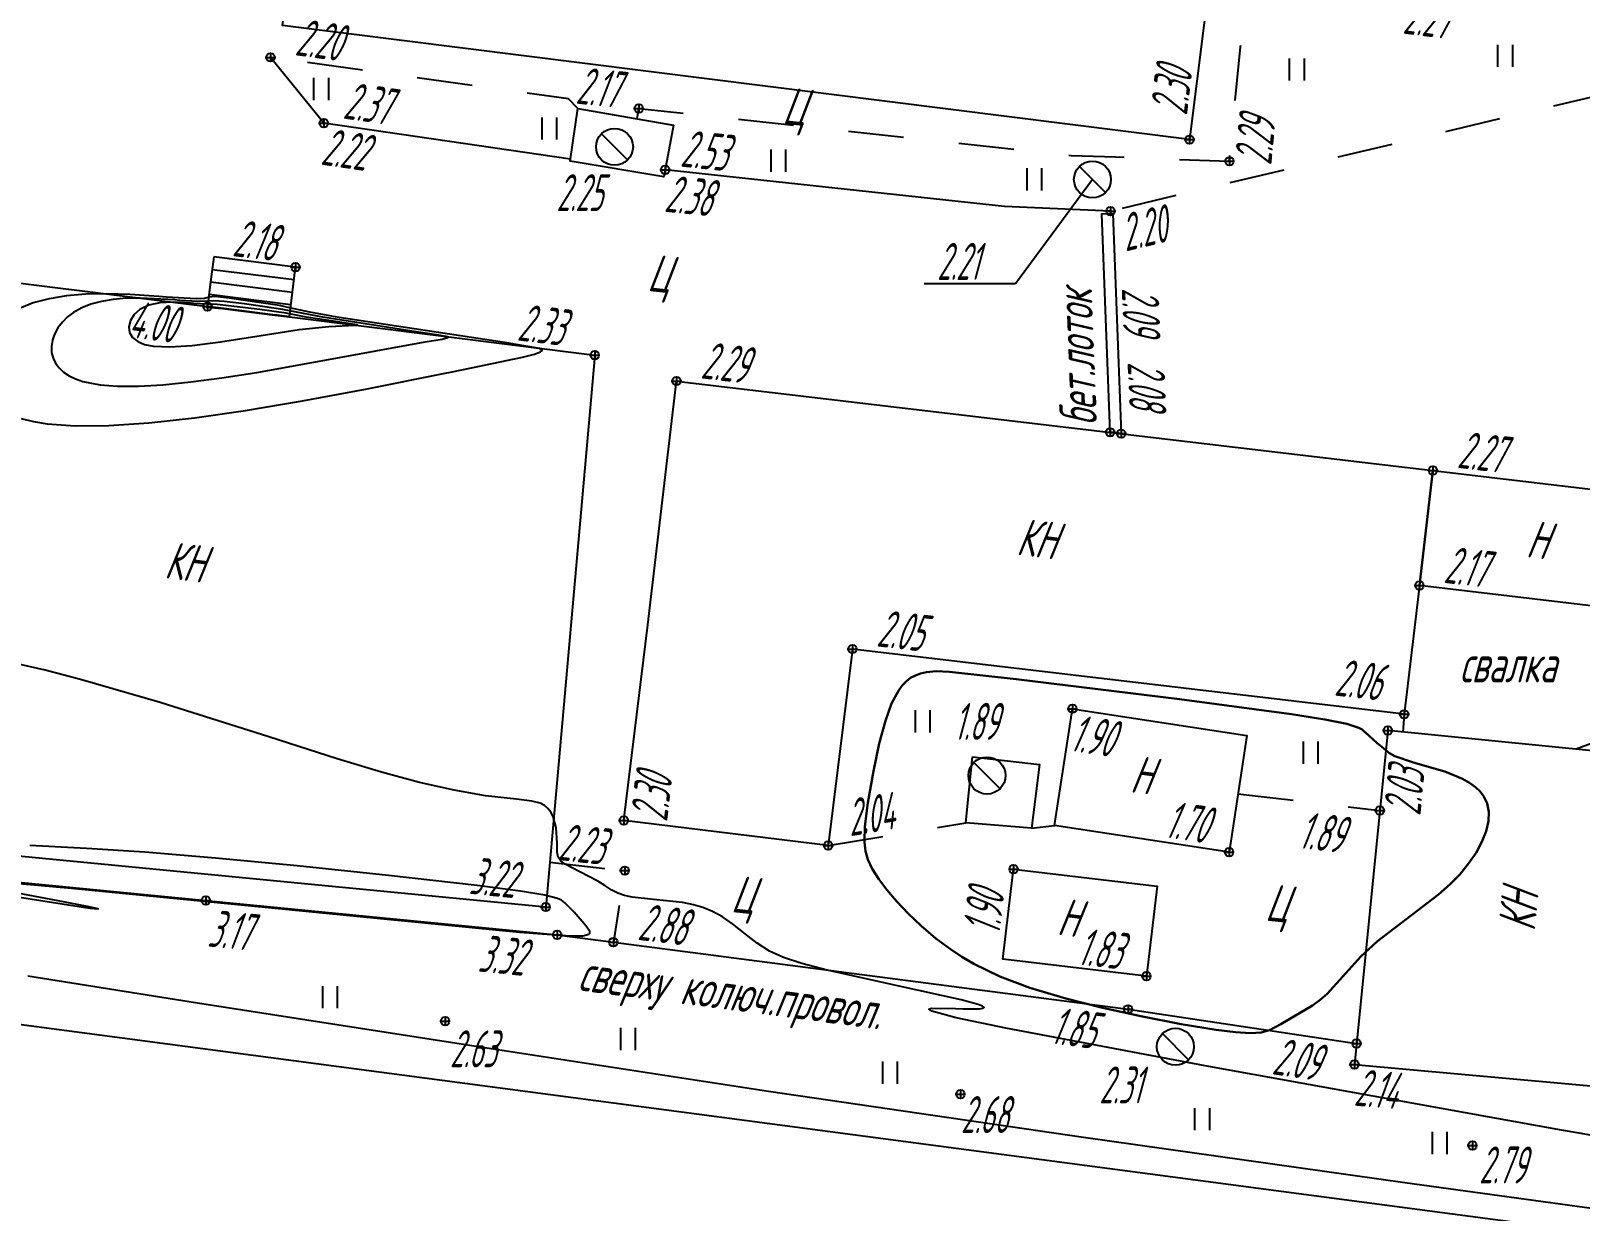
# Model space of a CAD drawing. Extents: x 1233805 to 1234355, y 654698 to 655114.
# Drawn here: x 1233869.27 to 1233911.2, y 654894.82 to 654926.76 of the extents above; entities that cross this region are included whole.
import ezdxf

# ---------------------------------------------------------------- set-up
doc = ezdxf.new("R2010")
doc.units = 0
doc.linetypes.add('ИИDash_05_15', pattern=[2, 0.5, -1.5])
doc.linetypes.add('ИИDash_15_15', pattern=[3, 1.5, -1.5])
for name, color, linetype, lineweight in [('ИИ_ГОРИЗОНТАЛИ_ОСН', 32, 'Continuous', 25), ('ИИ_ГОРИЗОНТАЛИ_УТОЛЩ', 32, 'Continuous', 30), ('ИИ_ДОРОГИ_АД', 7, 'Continuous', 25), ('ИИ_ЛЭП_НН', 250, 'Continuous', 25), ('ИИ_ОГРАДЫ', 7, 'Continuous', 25), ('ИИ_ОТМЕТКИ', 7, 'Continuous', 25), ('ИИ_СООРУЖЕНИЕ', 7, 'Continuous', 25), ('ИИ_СТРОЕНИЕ', 7, 'Continuous', 25), ('ИИ_ТРУБОПРОВОДЫ', 7, 'Continuous', 25), ('ИИ_УГОДЬЯ', 7, 'Continuous', 25)]:
    doc.layers.add(name, color=color, linetype=linetype, lineweight=lineweight)
doc.styles.add('VNIPISIMPLEXCUR', font='simplex.shx', dxfattribs={"width": 0.8, "oblique": 15})
doc.styles.add('ГОСТ 2.304 КУРСИВ', font='cs_gost2304.shx', dxfattribs={"oblique": 15})
doc.linetypes.add('ИИ054741_6', pattern='A,2,-0.5,[35,3dservice.shx,S=1,R=0,X=0,Y=0],-0.5,2', length=5)

# ---------------------------------------------------------------- blocks, each defined once
blk = doc.blocks.new('ИИ05401')
at = {"color": 0, "linetype": 'Continuous', "lineweight": 25}
for points in [[(-0.4, 1.2), (-0.4, 0)], [(0.4, 1.2), (0.4, 0)]]:
    blk.add_lwpolyline(points, dxfattribs=at)
blk = doc.blocks.new('ИИ051171')
at = {"color": 0, "linetype": 'Continuous', "lineweight": 25, "flags": 128}
blk.add_lwpolyline([(0.707, -0.707), (-0.707, 0.707)], dxfattribs=at)
at = {"color": 0, "linetype": 'Continuous', "lineweight": 25}
blk.add_circle((0, 0), 1, dxfattribs=at)
at = {"color": 0, "linetype": 'Continuous', "style": 'VNIPISIMPLEXCUR', "oblique": 15, "width": 0.8}
for tag, p in [('NUMBER', (1.7, -1)), ('HATCH', (1.7, -4.4)), ('HEIGHT', (1.7, -7.8)), ('TOP1', (1.7, -11.2)), ('TOP2', (1.7, -14.6)), ('TOP3', (1.7, -18)), ('TOP4', (1.7, -21.4)), ('TOP5', (1.7, -24.8)), ('BOTTOM', (1.7, -28.2))]:
    blk.add_attdef(tag, p, '', height=2, dxfattribs=at)
blk = doc.blocks.new('PICKET')
at = {"color": 0, "linetype": 'Continuous', "lineweight": 25}
for p, q in [((-0.23, 0), (0.23, 0)), ((0, 0.23), (0, -0.23))]:
    blk.add_line(p, q, dxfattribs=at)
blk.add_circle((0, 0), 0.23, dxfattribs=at)
at = {"color": 0, "linetype": 'Continuous', "style": 'VNIPISIMPLEXCUR', "oblique": 15, "width": 0.8}
blk.add_attdef('OTMETKA', (1.25, 0.3), '', height=2, dxfattribs=at)
at = {"color": 8, "linetype": 'Continuous', "style": 'VNIPISIMPLEXCUR', "oblique": 15, "width": 0.8, "flags": 1}
blk.add_attdef('NOMER', (1.25, -2.7), '', height=2, dxfattribs=at)
blk = doc.blocks.new('*U208')
at = {"color": 0, "linetype": 'ByBlock', "lineweight": -2}
for points in [[(0, 0), (-4.16, -5.645)], [(-4.16, -5.645), (-9.104, -5.645)]]:
    blk.add_lwpolyline(points, dxfattribs=at)

msp = doc.modelspace()

# ---------------------------------------------------------------- linework, layer by layer
at = {"layer": 'ИИ_ГОРИЗОНТАЛИ_ОСН', "flags": 128}
for points, elevation in [([(1233869.009, 654916.27), (1233869.342, 654916.188), (1233869.71, 654916.128), (1233870.467, 654916.075), (1233871.384, 654916.085), (1233872.462, 654916.157), (1233873.701, 654916.293), (1233875.079, 654916.489), (1233876.624, 654916.747), (1233878.325, 654917.065), (1233880.436, 654917.49), (1233880.677, 654917.539), (1233881.153, 654917.637), (1233882.579, 654917.936), (1233882.899, 654918.016), (1233883.068, 654918.076), (1233883.105, 654918.101), (1233883.111, 654918.125), (1233883.033, 654918.168), (1233882.407, 654918.278), (1233882.152, 654918.316), (1233877.619, 654919.006), (1233876.817, 654919.147), (1233876.269, 654919.266), (1233876.001, 654919.326), (1233874.635, 654919.526), (1233874.247, 654919.571), (1233874.108, 654919.56), (1233874.092, 654919.553), (1233873.967, 654919.522), (1233873.745, 654919.513), (1233872.938, 654919.554), (1233872.733, 654919.57), (1233871.953, 654919.627), (1233871.329, 654919.647), (1233870.756, 654919.636), (1233870.238, 654919.592), (1233869.761, 654919.514), (1233869.335, 654919.4), (1233868.958, 654919.252)], 2.5), ([(1233915.971, 654896.068), (1233911.176, 654896.931), (1233910.702, 654897.015), (1233901.057, 654898.755), (1233895.664, 654899.772), (1233894.316, 654900.056), (1233893.655, 654900.235), (1233893.575, 654900.285), (1233893.649, 654900.312), (1233894.297, 654900.305), (1233894.515, 654900.297), (1233894.944, 654900.297), (1233895.045, 654900.311), (1233895.074, 654900.335), (1233895.03, 654900.37), (1233894.913, 654900.415), (1233894.454, 654900.54), (1233892.775, 654900.911), (1233890.823, 654901.343), (1233890.136, 654901.521), (1233889.645, 654901.682), (1233889.267, 654901.854), (1233888.927, 654902.071), (1233888.602, 654902.327), (1233888.26, 654902.597), (1233887.988, 654902.783), (1233887.722, 654902.931), (1233887.458, 654903.041), (1233887.204, 654903.114), (1233886.911, 654903.172), (1233886.122, 654903.257), (1233885.542, 654903.317), (1233885.337, 654903.362), (1233885.157, 654903.425), (1233884.994, 654903.507), (1233884.802, 654903.632), (1233884.619, 654903.752), (1233884.133, 654904.002), (1233883.718, 654904.217), (1233883.607, 654904.307), (1233883.546, 654904.405), (1233883.52, 654904.533), (1233883.512, 654904.765), (1233883.512, 654904.784), (1233883.487, 654905.197), (1233883.407, 654905.498), (1233883.343, 654905.619), (1233883.264, 654905.719), (1233883.169, 654905.799), (1233883.057, 654905.859), (1233882.831, 654905.918), (1233882.418, 654905.966), (1233881.574, 654906.064), (1233880.729, 654906.21), (1233879.79, 654906.422), (1233878.76, 654906.698), (1233877.558, 654907.062), (1233875.708, 654907.655), (1233872.768, 654908.589), (1233870.616, 654909.213), (1233869.655, 654909.461), (1233868.778, 654909.664)], 2.5), ([(1233867.924, 654903.78), (1233870.368, 654903.56), (1233879.196, 654902.694), (1233879.204, 654902.693), (1233882.498, 654902.373), (1233883.872, 654902.273), (1233884.207, 654902.276), (1233884.373, 654902.313), (1233884.401, 654902.345), (1233884.4, 654902.387), (1233884.299, 654902.533), (1233883.972, 654902.916), (1233883.727, 654903.162), (1233883.633, 654903.233), (1233883.529, 654903.284), (1233883.185, 654903.375), (1233882.524, 654903.481), (1233881.347, 654903.63), (1233878.952, 654903.904), (1233876.481, 654904.164), (1233874.264, 654904.376), (1233872.358, 654904.534), (1233870.78, 654904.639), (1233869.238, 654904.716)], 3), ([(1233867.918, 654903.478), (1233870.868, 654903.025), (1233871.096, 654903), (1233870.849, 654903.054), (1233870.334, 654903.154), (1233870.291, 654903.162), (1233870.291, 654903.162), (1233870.008, 654903.216), (1233868.044, 654903.592)], 3), ([(1233869.188, 654901.188), (1233873.78, 654900.463), (1233881.845, 654899.201), (1233889.236, 654898.068), (1233897.761, 654896.824), (1233906.458, 654895.595), (1233914.405, 654894.504)], 2.5)]:
    msp.add_lwpolyline(points, dxfattribs=dict(at, elevation=elevation))
for points, elevation in [([(1233870.427, 654919.145), (1233870.264, 654919.021), (1233870.122, 654918.879), (1233870.003, 654918.722), (1233869.913, 654918.556), (1233869.854, 654918.388), (1233869.826, 654918.22), (1233869.832, 654918.058), (1233869.871, 654917.904), (1233869.938, 654917.767), (1233870.033, 654917.641), (1233870.156, 654917.529), (1233870.305, 654917.43), (1233870.48, 654917.345), (1233870.679, 654917.275), (1233871.148, 654917.18), (1233871.618, 654917.145), (1233872.183, 654917.147), (1233872.843, 654917.187), (1233873.601, 654917.263), (1233874.441, 654917.373), (1233875.389, 654917.521), (1233877.824, 654917.962), (1233878.603, 654918.108), (1233879.947, 654918.343), (1233880.406, 654918.422), (1233880.554, 654918.462), (1233880.557, 654918.478), (1233880.515, 654918.494), (1233880.249, 654918.54), (1233879.584, 654918.64), (1233877.171, 654919.012), (1233876.268, 654919.186), (1233876.089, 654919.226), (1233875.053, 654919.375), (1233874.502, 654919.441), (1233874.211, 654919.459), (1233874.097, 654919.452), (1233873.788, 654919.443), (1233873.306, 654919.47), (1233873.169, 654919.481), (1233872.23, 654919.533), (1233871.847, 654919.525), (1233871.501, 654919.496), (1233871.182, 654919.443), (1233870.897, 654919.367), (1233870.645, 654919.268), (1233870.427, 654919.145)], 3), ([(1233872.222, 654919.223), (1233872.068, 654919.088), (1233871.963, 654918.926), (1233871.919, 654918.756), (1233871.942, 654918.597), (1233872.024, 654918.464), (1233872.161, 654918.357), (1233872.35, 654918.279), (1233872.586, 654918.232), (1233873.035, 654918.213), (1233873.639, 654918.252), (1233874.401, 654918.346), (1233875.5, 654918.517), (1233876.528, 654918.677), (1233877.339, 654918.765), (1233878.048, 654918.794), (1233878.114, 654918.796), (1233878.092, 654918.803), (1233877.513, 654918.894), (1233876.723, 654919.017), (1233876.268, 654919.105), (1233876.177, 654919.125), (1233875.472, 654919.223), (1233874.314, 654919.357), (1233874.04, 654919.37), (1233873.674, 654919.386), (1233873.605, 654919.392), (1233873.131, 654919.418), (1233872.764, 654919.399), (1233872.459, 654919.335), (1233872.222, 654919.223)], 3.5)]:
    msp.add_lwpolyline(points, close=True, dxfattribs=dict(at, elevation=elevation))
at = {"layer": 'ИИ_ГОРИЗОНТАЛИ_УТОЛЩ', "flags": 128}
for points, elevation in [([(1233874.017, 654919.3), (1233874.024, 654919.283), (1233874.035, 654919.283), (1233874.454, 654919.245), (1233875.874, 654919.072), (1233875.934, 654919.065), (1233876.275, 654919.023), (1233876.275, 654919.023), (1233876.267, 654919.024), (1233876.265, 654919.025), (1233875.89, 654919.072), (1233874.417, 654919.256), (1233874.043, 654919.302), (1233874.042, 654919.302), (1233874.041, 654919.303), (1233874.017, 654919.3)], 4), ([(1233892.218, 654903.807), (1233892.043, 654904.084), (1233891.924, 654904.335), (1233891.859, 654904.561), (1233891.836, 654904.805), (1233891.835, 654904.813), (1233891.834, 654904.834), (1233891.843, 654905.233), (1233891.928, 654905.873), (1233892.075, 654906.724), (1233892.236, 654907.479), (1233892.401, 654908.092), (1233892.567, 654908.556), (1233892.752, 654908.906), (1233892.856, 654909.045), (1233892.967, 654909.16), (1233893.084, 654909.251), (1233893.211, 654909.321), (1233893.35, 654909.371), (1233893.515, 654909.408), (1233893.77, 654909.432), (1233894.133, 654909.417), (1233895.943, 654909.22), (1233900.364, 654908.679), (1233903.388, 654908.273), (1233904.294, 654908.129), (1233904.888, 654908.008), (1233905.214, 654907.905), (1233905.305, 654907.853), (1233905.379, 654907.785), (1233905.393, 654907.771), (1233905.715, 654907.489), (1233905.88, 654907.351), (1233905.91, 654907.325), (1233906.044, 654907.218), (1233906.188, 654907.137), (1233906.665, 654906.971), (1233906.872, 654906.913), (1233907.542, 654906.715), (1233908.017, 654906.519), (1233908.21, 654906.411), (1233908.371, 654906.297), (1233908.501, 654906.175), (1233908.6, 654906.047), (1233908.691, 654905.849), (1233908.731, 654905.624), (1233908.721, 654905.374), (1233908.66, 654905.104), (1233908.548, 654904.817), (1233908.389, 654904.521), (1233908.187, 654904.225), (1233907.948, 654903.936), (1233907.684, 654903.669), (1233907.371, 654903.391), (1233906.489, 654902.716), (1233905.723, 654902.131), (1233905.273, 654901.713), (1233904.779, 654901.168), (1233904.354, 654900.704), (1233904.167, 654900.539), (1233903.962, 654900.386), (1233903.454, 654900.086), (1233903.343, 654900.026), (1233903.102, 654899.883), (1233902.793, 654899.717), (1233902.572, 654899.656), (1233902.284, 654899.638), (1233901.881, 654899.661), (1233901.35, 654899.725), (1233900.41, 654899.88), (1233899.315, 654900.095), (1233898.242, 654900.333), (1233897.285, 654900.575), (1233896.312, 654900.867), (1233895.502, 654901.172), (1233894.798, 654901.513), (1233894.473, 654901.702), (1233894.162, 654901.907), (1233893.763, 654902.204), (1233893.367, 654902.542), (1233893.023, 654902.869), (1233892.7, 654903.209), (1233892.436, 654903.518), (1233892.218, 654903.807)], 2)]:
    msp.add_lwpolyline(points, close=True, dxfattribs=dict(at, elevation=elevation))
at = {"layer": 'ИИ_ДОРОГИ_АД', "linetype": 'ИИDash_15_15', "flags": 128}
for points in [[(1233885.682, 654924.38), (1233885.723, 654924.664), (1233897.425, 654923.391), (1233898.627, 654923.352), (1233901.711, 654923.234), (1233902.014, 654926.333), (1233902.302, 654928.581), (1233906.511, 654928.12), (1233906.485, 654927.792), (1233906.871, 654927.751)], [(1233920.782, 654926.729), (1233915.388, 654925.886), (1233898.497, 654921.884)], [(1233884.078, 654924.66), (1233883.823, 654924.925), (1233875.758, 654926.045)], [(1233901.944, 654906.113), (1233905.784, 654905.665)], [(1233890.852, 654904.716), (1233894.58, 654905.327)], [(1233896.359, 654905.189), (1233896.975, 654905.262)], [(1233883.314, 654904.269), (1233885.343, 654904.036), (1233885.036, 654902.1)]]:
    msp.add_lwpolyline(points, dxfattribs=at)
at = {"layer": 'ИИ_ДОРОГИ_АД', "flags": 128}
for points in [[(1233883.873, 654923.289), (1233877.202, 654924.263), (1233875.758, 654926.045)], [(1233898.497, 654921.884), (1233895.62, 654922.006), (1233886.438, 654923.002)]]:
    msp.add_lwpolyline(points, dxfattribs=at)
at = {"layer": 'ИИ_ЛЭП_НН', "flags": 128}
msp.add_lwpolyline([(1233945.218, 654919.13), (1233913.253, 654908.127), (1233911.094, 654907.32)], dxfattribs=at)
at = {"layer": 'ИИ_ОГРАДЫ', "linetype": 'ИИ054741_6'}
msp.add_lwpolyline([(1233839.202, 654908.805), (1233842.548, 654908.318), (1233858.17, 654906.469), (1233858.127, 654905.741), (1233863.266, 654905.295), (1233864.491, 654904.158), (1233883.517, 654902.298), (1233898.967, 654900.285), (1233905.156, 654899.356)], dxfattribs=at)
at = {"layer": 'ИИ_СООРУЖЕНИЕ'}
msp.add_lwpolyline([(1233898.559, 654921.819), (1233898.783, 654915.863), (1233898.483, 654915.899), (1233898.259, 654921.807)], close=True, dxfattribs=at)
at = {"layer": 'ИИ_СТРОЕНИЕ'}
for points in [[(1233901.407, 654930.005), (1233900.63, 654923.82), (1233876.078, 654926.905), (1233876.889, 654933.361), (1233877.233, 654936.103), (1233878.067, 654942.744), (1233899.521, 654940.049), (1233902.62, 654939.659)], [(1233874.218, 654920.645), (1233874.134, 654919.973), (1233874.049, 654919.301), (1233876.267, 654919.023), (1233876.351, 654919.695), (1233876.436, 654920.367)], [(1233884.531, 654917.985), (1233883.206, 654903.05), (1233864.914, 654904.82), (1233865.002, 654905.667), (1233858.923, 654906.271), (1233859.268, 654909.045), (1233859.988, 654914.747), (1233862.41, 654914.467), (1233865.876, 654914.065), (1233866.528, 654920.246), (1233874.049, 654919.301), (1233876.267, 654919.023)], [(1233886.747, 654917.286), (1233907.222, 654914.865), (1233906.854, 654911.752), (1233906.442, 654908.267), (1233891.506, 654910.033), (1233890.852, 654904.716), (1233885.319, 654905.393), (1233885.967, 654910.688)], [(1233907.222, 654914.865), (1233913.468, 654914.127), (1233913.099, 654911.014), (1233906.854, 654911.752)], [(1233897.461, 654908.418), (1233902.187, 654907.691), (1233901.702, 654904.535), (1233896.975, 654905.262)], [(1233905.999, 654907.827), (1233905.099, 654898.789), (1233912.187, 654898.15), (1233913.08, 654907.122)], [(1233895.871, 654904.075), (1233899.754, 654903.616), (1233899.465, 654901.179), (1233895.583, 654901.638)], [(1233848.423, 654896.908), (1233849.162, 654902.496), (1233938.99, 654890.62), (1233938.251, 654885.032)]]:
    msp.add_lwpolyline(points, close=True, dxfattribs=at)
at = {"layer": 'ИИ_СТРОЕНИЕ', "flags": 128}
for points in [[(1233874.176, 654920.309), (1233876.394, 654920.031)], [(1233874.134, 654919.973), (1233876.351, 654919.695)], [(1233874.092, 654919.637), (1233876.309, 654919.359)]]:
    msp.add_lwpolyline(points, dxfattribs=at)
at = {"layer": 'ИИ_ТРУБОПРОВОДЫ', "flags": 128}
for points in [[(1233884.078, 654924.66), (1233886.666, 654924.209), (1233886.403, 654922.815), (1233883.866, 654923.236)], [(1233894.755, 654907.12), (1233896.57, 654906.91), (1233896.359, 654905.189), (1233894.58, 654905.327)]]:
    msp.add_lwpolyline(points, close=True, dxfattribs=at)
at = {"layer": 'ИИ_УГОДЬЯ', "linetype": 'ИИDash_05_15', "flags": 128}
msp.add_lwpolyline([(1233906.442, 654908.267), (1233906.408, 654907.786)], dxfattribs=at)

# ---------------------------------------------------------------- block references
at = {"layer": 'ИИ_ОТМЕТКИ'}
ref = msp.add_blockref('PICKET', (1233906.871, 654927.751, 2.265), dxfattribs=dict(at, xscale=0.5, yscale=0.5, zscale=0.5))
ref.add_attrib('OTMETKA', '2.27', (1233906.385, 654926.694, 2.265), dxfattribs={"layer": '0', "color": 0, "linetype": 'Continuous', "height": 1, "rotation": 352.8403, "style": 'ГОСТ 2.304 КУРСИВ', "oblique": 15, "width": 0.65})
ref = msp.add_blockref('PICKET', (1233875.758, 654926.045, 2.202), dxfattribs=dict(at, xscale=0.5, yscale=0.5, zscale=0.5))
ref.add_attrib('OTMETKA', '2.20', (1233876.398, 654926.108, 2.202), dxfattribs={"layer": '0', "color": 0, "linetype": 'Continuous', "height": 1, "rotation": 352.0947, "style": 'ГОСТ 2.304 КУРСИВ', "oblique": 15, "width": 0.65})
ref = msp.add_blockref('PICKET', (1233885.723, 654924.664, 2.165), dxfattribs=dict(at, xscale=0.5, yscale=0.5, zscale=0.5))
ref.add_attrib('OTMETKA', '2.17', (1233884.003, 654924.798, 2.165), dxfattribs={"layer": '0', "color": 0, "linetype": 'Continuous', "height": 1, "rotation": 353.7921, "style": 'ГОСТ 2.304 КУРСИВ', "oblique": 15, "width": 0.65})
ref = msp.add_blockref('PICKET', (1233900.63, 654923.82, 2.304), dxfattribs=dict(at, xscale=0.5, yscale=0.5, zscale=0.5))
ref.add_attrib('OTMETKA', '2.30', (1233900.559, 654924.459, 2.304), dxfattribs={"layer": '0', "color": 0, "linetype": 'Continuous', "height": 1, "rotation": 82.8403, "style": 'ГОСТ 2.304 КУРСИВ', "oblique": 15, "width": 0.65})
ref = msp.add_blockref('PICKET', (1233877.202, 654924.263, 2.217), dxfattribs=dict(at, xscale=0.5, yscale=0.5, zscale=0.5))
ref.add_attrib('OTMETKA', '2.22', (1233877.096, 654923.147, 2.217), dxfattribs={"layer": '0', "color": 0, "linetype": 'Continuous', "height": 1, "rotation": 351.6917, "style": 'ГОСТ 2.304 КУРСИВ', "oblique": 15, "width": 0.65})
ref = msp.add_blockref('PICKET', (1233901.711, 654923.234, 2.285), dxfattribs=dict(at, xscale=0.5, yscale=0.5, zscale=0.5))
ref.add_attrib('OTMETKA', '2.29', (1233902.843, 654923.114, 2.285), dxfattribs={"layer": '0', "color": 0, "linetype": 'Continuous', "height": 1, "rotation": 84.4209, "style": 'ГОСТ 2.304 КУРСИВ', "oblique": 15, "width": 0.65})
ref = msp.add_blockref('PICKET', (1233886.438, 654923.002, 2.381), dxfattribs=dict(at, xscale=0.5, yscale=0.5, zscale=0.5))
ref.add_attrib('OTMETKA', '2.38', (1233886.399, 654921.872, 2.381), dxfattribs={"layer": '0', "color": 0, "linetype": 'Continuous', "height": 1, "rotation": 353.8089, "style": 'ГОСТ 2.304 КУРСИВ', "oblique": 15, "width": 0.65})
ref = msp.add_blockref('PICKET', (1233898.497, 654921.884, 2.2), dxfattribs=dict(at, xscale=0.5, yscale=0.5, zscale=0.5))
ref.add_attrib('OTMETKA', '2.20', (1233898.899, 654920.79, 2.2), dxfattribs={"layer": '0', "color": 0, "linetype": 'Continuous', "height": 1, "rotation": 13.3302, "style": 'ГОСТ 2.304 КУРСИВ', "oblique": 15, "width": 0.65})
ref = msp.add_blockref('PICKET', (1233876.436, 654920.367, 2.175), dxfattribs=dict(at, xscale=0.5, yscale=0.5, zscale=0.5))
ref.add_attrib('OTMETKA', '2.18', (1233874.705, 654920.671, 2.175), dxfattribs={"layer": '0', "color": 0, "linetype": 'Continuous', "height": 1, "rotation": 352.8403, "style": 'ГОСТ 2.304 КУРСИВ', "oblique": 15, "width": 0.65})
ref = msp.add_blockref('PICKET', (1233874.049, 654919.301, 4), dxfattribs=dict(at, xscale=0.5, yscale=0.5, zscale=0.5))
ref.add_attrib('OTMETKA', '4.00', (1233871.89, 654918.472, 4), dxfattribs={"layer": '0', "color": 0, "linetype": 'Continuous', "height": 1, "rotation": 352.8403, "style": 'ГОСТ 2.304 КУРСИВ', "oblique": 15, "width": 0.65})
ref = msp.add_blockref('PICKET', (1233898.783, 654915.863, 2.086), dxfattribs=dict(at, xscale=0.5, yscale=0.5, zscale=0.5))
ref.add_attrib('OTMETKA', '2.09', (1233898.797, 654919.8, 2.086), dxfattribs={"layer": '0', "color": 0, "linetype": 'Continuous', "height": 1, "rotation": 272.1574, "style": 'ГОСТ 2.304 КУРСИВ', "oblique": 15, "width": 0.65})
ref = msp.add_blockref('PICKET', (1233884.531, 654917.985, 2.328), dxfattribs=dict(at, xscale=0.5, yscale=0.5, zscale=0.5))
ref.add_attrib('OTMETKA', '2.33', (1233882.416, 654918.389, 2.328), dxfattribs={"layer": '0', "color": 0, "linetype": 'Continuous', "height": 1, "rotation": 352.8403, "style": 'ГОСТ 2.304 КУРСИВ', "oblique": 15, "width": 0.65})
ref = msp.add_blockref('PICKET', (1233886.747, 654917.286, 2.294), dxfattribs=dict(at, xscale=0.5, yscale=0.5, zscale=0.5))
ref.add_attrib('OTMETKA', '2.29', (1233887.385, 654917.362, 2.294), dxfattribs={"layer": '0', "color": 0, "linetype": 'Continuous', "height": 1, "rotation": 353.2565, "style": 'ГОСТ 2.304 КУРСИВ', "oblique": 15, "width": 0.65})
ref = msp.add_blockref('PICKET', (1233898.483, 654915.899, 2.079), dxfattribs=dict(at, xscale=0.5, yscale=0.5, zscale=0.5))
ref.add_attrib('OTMETKA', '2.08', (1233898.955, 654917.797, 2.079), dxfattribs={"layer": '0', "color": 0, "linetype": 'Continuous', "height": 1, "rotation": 272.1574, "style": 'ГОСТ 2.304 КУРСИВ', "oblique": 15, "width": 0.65})
ref = msp.add_blockref('PICKET', (1233907.222, 654914.865, 2.274), dxfattribs=dict(at, xscale=0.5, yscale=0.5, zscale=0.5))
ref.add_attrib('OTMETKA', '2.27', (1233907.86, 654914.941, 2.274), dxfattribs={"layer": '0', "color": 0, "linetype": 'Continuous', "height": 1, "rotation": 353.2565, "style": 'ГОСТ 2.304 КУРСИВ', "oblique": 15, "width": 0.65})
ref = msp.add_blockref('PICKET', (1233906.854, 654911.752, 2.166), dxfattribs=dict(at, xscale=0.5, yscale=0.5, zscale=0.5))
ref.add_attrib('OTMETKA', '2.17', (1233907.492, 654911.828, 2.166), dxfattribs={"layer": '0', "color": 0, "linetype": 'Continuous', "height": 1, "rotation": 353.2565, "style": 'ГОСТ 2.304 КУРСИВ', "oblique": 15, "width": 0.65})
ref = msp.add_blockref('PICKET', (1233891.506, 654910.033, 2.052), dxfattribs=dict(at, xscale=0.5, yscale=0.5, zscale=0.5))
ref.add_attrib('OTMETKA', '2.05', (1233892.144, 654910.109, 2.052), dxfattribs={"layer": '0', "color": 0, "linetype": 'Continuous', "height": 1, "rotation": 353.2565, "style": 'ГОСТ 2.304 КУРСИВ', "oblique": 15, "width": 0.65})
ref = msp.add_blockref('PICKET', (1233906.442, 654908.267, 2.063), dxfattribs=dict(at, xscale=0.5, yscale=0.5, zscale=0.5))
ref.add_attrib('OTMETKA', '2.06', (1233904.536, 654908.779, 2.063), dxfattribs={"layer": '0', "color": 0, "linetype": 'Continuous', "height": 1, "rotation": 353.2565, "style": 'ГОСТ 2.304 КУРСИВ', "oblique": 15, "width": 0.65})
ref = msp.add_blockref('PICKET', (1233897.461, 654908.418, 1.903), dxfattribs=dict(at, xscale=0.5, yscale=0.5, zscale=0.5))
ref.add_attrib('OTMETKA', '1.90', (1233897.37, 654907.283, 1.903), dxfattribs={"layer": '0', "color": 0, "linetype": 'Continuous', "height": 1, "rotation": 351.2551, "style": 'ГОСТ 2.304 КУРСИВ', "oblique": 15, "width": 0.65})
ref = msp.add_blockref('PICKET', (1233905.999, 654907.827, 2.034), dxfattribs=dict(at, xscale=0.5, yscale=0.5, zscale=0.5))
ref.add_attrib('OTMETKA', '2.03', (1233906.879, 654905.508, 2.034), dxfattribs={"layer": '0', "color": 0, "linetype": 'Continuous', "height": 1, "rotation": 84.3168, "style": 'ГОСТ 2.304 КУРСИВ', "oblique": 15, "width": 0.65})
ref = msp.add_blockref('PICKET', (1233885.319, 654905.393, 2.302), dxfattribs=dict(at, xscale=0.5, yscale=0.5, zscale=0.5))
ref.add_attrib('OTMETKA', '2.30', (1233886.488, 654905.342, 2.302), dxfattribs={"layer": '0', "color": 0, "linetype": 'Continuous', "height": 1, "rotation": 83.0174, "style": 'ГОСТ 2.304 КУРСИВ', "oblique": 15, "width": 0.65})
ref = msp.add_blockref('PICKET', (1233890.852, 654904.716, 2.038), dxfattribs=dict(at, xscale=0.5, yscale=0.5, zscale=0.5))
ref.add_attrib('OTMETKA', '2.04', (1233891.445, 654904.965, 2.038), dxfattribs={"layer": '0', "color": 0, "linetype": 'Continuous', "height": 1, "rotation": 9.3066, "style": 'ГОСТ 2.304 КУРСИВ', "oblique": 15, "width": 0.65})
ref = msp.add_blockref('PICKET', (1233901.702, 654904.535, 1.699), dxfattribs=dict(at, xscale=0.5, yscale=0.5, zscale=0.5))
ref.add_attrib('OTMETKA', '1.70', (1233899.939, 654904.943, 1.699), dxfattribs={"layer": '0', "color": 0, "linetype": 'Continuous', "height": 1, "rotation": 351.2551, "style": 'ГОСТ 2.304 КУРСИВ', "oblique": 15, "width": 0.65})
ref = msp.add_blockref('PICKET', (1233905.784, 654905.665, 1.888), dxfattribs=dict(at, xscale=0.5, yscale=0.5, zscale=0.5))
ref.add_attrib('OTMETKA', '1.89', (1233903.564, 654904.646, 1.888), dxfattribs={"layer": '0', "color": 0, "linetype": 'Continuous', "height": 1, "rotation": 353.3512, "style": 'ГОСТ 2.304 КУРСИВ', "oblique": 15, "width": 0.65})
ref = msp.add_blockref('PICKET', (1233885.343, 654904.036, 2.225), dxfattribs=dict(at, xscale=0.5, yscale=0.5, zscale=0.5))
ref.add_attrib('OTMETKA', '2.23', (1233883.516, 654904.329, 2.225), dxfattribs={"layer": '0', "color": 0, "linetype": 'Continuous', "height": 1, "rotation": 353.4378, "style": 'ГОСТ 2.304 КУРСИВ', "oblique": 15, "width": 0.65})
ref = msp.add_blockref('PICKET', (1233883.206, 654903.05, 3.221), dxfattribs=dict(at, xscale=0.5, yscale=0.5, zscale=0.5))
ref.add_attrib('OTMETKA', '3.22', (1233881.112, 654903.41, 3.221), dxfattribs={"layer": '0', "color": 0, "linetype": 'Continuous', "height": 1, "rotation": 354.4745, "style": 'ГОСТ 2.304 КУРСИВ', "oblique": 15, "width": 0.65})
ref = msp.add_blockref('PICKET', (1233895.871, 654904.075, 1.896), dxfattribs=dict(at, xscale=0.5, yscale=0.5, zscale=0.5))
ref.add_attrib('OTMETKA', '1.90', (1233895.488, 654902.283, 1.896), dxfattribs={"layer": '0', "color": 0, "linetype": 'Continuous', "height": 1, "rotation": 83.2565, "style": 'ГОСТ 2.304 КУРСИВ', "oblique": 15, "width": 0.65})
ref = msp.add_blockref('PICKET', (1233874.004, 654903.228, 3.174), dxfattribs=dict(at, xscale=0.5, yscale=0.5, zscale=0.5))
ref.add_attrib('OTMETKA', '3.17', (1233874.035, 654901.984, 3.174), dxfattribs={"layer": '0', "color": 0, "linetype": 'Continuous', "height": 1, "rotation": 354.415, "style": 'ГОСТ 2.304 КУРСИВ', "oblique": 15, "width": 0.65})
ref = msp.add_blockref('PICKET', (1233885.036, 654902.1, 2.876), dxfattribs=dict(at, xscale=0.5, yscale=0.5, zscale=0.5))
ref.add_attrib('OTMETKA', '2.88', (1233885.675, 654902.168, 2.876), dxfattribs={"layer": '0', "color": 0, "linetype": 'Continuous', "height": 1, "rotation": 352.5773, "style": 'ГОСТ 2.304 КУРСИВ', "oblique": 15, "width": 0.65})
ref = msp.add_blockref('PICKET', (1233883.517, 654902.298, 3.316), dxfattribs=dict(at, xscale=0.5, yscale=0.5, zscale=0.5))
ref.add_attrib('OTMETKA', '3.32', (1233881.353, 654901.308, 3.316), dxfattribs={"layer": '0', "color": 0, "linetype": 'Continuous', "height": 1, "rotation": 354.415, "style": 'ГОСТ 2.304 КУРСИВ', "oblique": 15, "width": 0.65})
ref = msp.add_blockref('PICKET', (1233899.465, 654901.179, 1.832), dxfattribs=dict(at, xscale=0.5, yscale=0.5, zscale=0.5))
ref.add_attrib('OTMETKA', '1.83', (1233897.579, 654901.497, 1.832), dxfattribs={"layer": '0', "color": 0, "linetype": 'Continuous', "height": 1, "rotation": 353.2565, "style": 'ГОСТ 2.304 КУРСИВ', "oblique": 15, "width": 0.65})
ref = msp.add_blockref('PICKET', (1233880.481, 654899.963, 2.629), dxfattribs=dict(at, xscale=0.5, yscale=0.5, zscale=0.5))
ref.add_attrib('OTMETKA', '2.63', (1233880.612, 654898.714, 2.629), dxfattribs={"layer": '0', "color": 0, "linetype": 'Continuous', "height": 1, "style": 'ГОСТ 2.304 КУРСИВ', "oblique": 15, "width": 0.65})
ref = msp.add_blockref('PICKET', (1233898.967, 654900.285, 1.851), dxfattribs=dict(at, xscale=0.5, yscale=0.5, zscale=0.5))
ref.add_attrib('OTMETKA', '1.85', (1233896.852, 654899.362, 1.851), dxfattribs={"layer": '0', "color": 0, "linetype": 'Continuous', "height": 1, "rotation": 352.5773, "style": 'ГОСТ 2.304 КУРСИВ', "oblique": 15, "width": 0.65})
ref = msp.add_blockref('PICKET', (1233905.156, 654899.356, 2.087), dxfattribs=dict(at, xscale=0.5, yscale=0.5, zscale=0.5))
ref.add_attrib('OTMETKA', '2.09', (1233902.844, 654898.531, 2.087), dxfattribs={"layer": '0', "color": 0, "linetype": 'Continuous', "height": 1, "rotation": 351.4682, "style": 'ГОСТ 2.304 КУРСИВ', "oblique": 15, "width": 0.65})
ref = msp.add_blockref('PICKET', (1233905.099, 654898.789, 2.144), dxfattribs=dict(at, xscale=0.5, yscale=0.5, zscale=0.5))
ref.add_attrib('OTMETKA', '2.14', (1233905.069, 654897.68, 2.144), dxfattribs={"layer": '0', "color": 0, "linetype": 'Continuous', "height": 1, "rotation": 354.8532, "style": 'ГОСТ 2.304 КУРСИВ', "oblique": 15, "width": 0.65})
ref = msp.add_blockref('PICKET', (1233894.43, 654897.989, 2.679), dxfattribs=dict(at, xscale=0.5, yscale=0.5, zscale=0.5))
ref.add_attrib('OTMETKA', '2.68', (1233894.445, 654896.935, 2.679), dxfattribs={"layer": '0', "color": 0, "linetype": 'Continuous', "height": 1, "style": 'ГОСТ 2.304 КУРСИВ', "oblique": 15, "width": 0.65})
ref = msp.add_blockref('PICKET', (1233908.289, 654896.599, 2.787), dxfattribs=dict(at, xscale=0.5, yscale=0.5, zscale=0.5))
ref.add_attrib('OTMETKA', '2.79', (1233908.47, 654895.571, 2.787), dxfattribs={"layer": '0', "color": 0, "linetype": 'Continuous', "height": 1, "style": 'ГОСТ 2.304 КУРСИВ', "oblique": 15, "width": 0.65})
at = {"layer": 'ИИ_ТРУБОПРОВОДЫ'}
ref = msp.add_blockref('ИИ051171', (1233885.069, 654923.624, 2.25), dxfattribs=dict(at, xscale=0.5, yscale=0.5, zscale=0.5))
ref.add_attrib('HATCH', '2.25', (1233883.495, 654921.884, 2.25), dxfattribs={"layer": '0', "color": 0, "linetype": 'Continuous', "height": 1, "rotation": 360, "style": 'ГОСТ 2.304 КУРСИВ', "oblique": 15, "width": 0.65})
ref = msp.add_blockref('ИИ051171', (1233898.005, 654922.74, 2.21), dxfattribs=dict(at, xscale=0.5, yscale=0.5, zscale=0.5))
ref.add_attrib('HATCH', '2.21', (1233893.799, 654920.023, 2.21), dxfattribs={"layer": '0', "color": 0, "linetype": 'Continuous', "height": 1, "rotation": 360, "style": 'ГОСТ 2.304 КУРСИВ', "oblique": 15, "width": 0.65})
at = {"layer": 'ИИ_ТРУБОПРОВОДЫ', "xscale": 0.5, "yscale": 0.5, "zscale": 0.5}
msp.add_blockref('*U208', (1233898.005, 654922.74, 25.52), dxfattribs=at)
at = {"layer": 'ИИ_ТРУБОПРОВОДЫ'}
ref = msp.add_blockref('ИИ051171', (1233895.15, 654906.608, 1.89), dxfattribs=dict(at, xscale=0.5, yscale=0.5, zscale=0.5))
ref.add_attrib('HATCH', '1.89', (1233894.251, 654907.575, 1.89), dxfattribs={"layer": '0', "color": 0, "linetype": 'Continuous', "height": 1, "rotation": 360, "style": 'ГОСТ 2.304 КУРСИВ', "oblique": 15, "width": 0.65})
ref = msp.add_blockref('ИИ051171', (1233900.25, 654899.271, 2.31), dxfattribs=dict(at, xscale=0.5, yscale=0.5, zscale=0.5))
ref.add_attrib('HATCH', '2.31', (1233898.189, 654897.736, 2.31), dxfattribs={"layer": '0', "color": 0, "linetype": 'Continuous', "height": 1, "rotation": 360, "style": 'ГОСТ 2.304 КУРСИВ', "oblique": 15, "width": 0.65})
at = {"layer": 'ИИ_УГОДЬЯ', "xscale": 0.5, "yscale": 0.5, "zscale": 0.5}
for p in [(1233909.171, 654925.787), (1233903.533, 654925.416), (1233877.123, 654924.889), (1233883.302, 654923.819), (1233889.499, 654922.95), (1233896.428, 654922.447), (1233893.404, 654907.778), (1233903.909, 654906.931), (1233877.363, 654900.314), (1233885.431, 654899.179), (1233892.52, 654898.267), (1233900.97, 654897.01), (1233907.4, 654896.365)]:
    msp.add_blockref('ИИ05401', p, dxfattribs=at)

# ---------------------------------------------------------------- texts
at = {"layer": 'ИИ_ДОРОГИ_АД', "style": 'ГОСТ 2.304 КУРСИВ', "oblique": 15, "width": 0.8}
for p in [(1233889.6, 654924.252), (1233885.942, 654919.728), (1233888.21, 654902.92), (1233902.667, 654902.689)]:
    msp.add_text('Ц', height=1, rotation=353.9294, dxfattribs=at).set_placement(p)
at = {"layer": 'ИИ_ОГРАДЫ', "style": 'ГОСТ 2.304 КУРСИВ', "oblique": 15, "width": 0.8}
msp.add_text('сверху колюч.провол.', height=1, rotation=352.5773, dxfattribs=at).set_placement((1233884.06, 654900.799))
at = {"layer": 'ИИ_ОТМЕТКИ', "style": 'ГОСТ 2.304 КУРСИВ', "oblique": 15, "width": 0.65}
for s, rotation, p in [('2.37', 351.6917, (1233877.698, 654924.395)), ('2.53', 353.8089, (1233886.832, 654923.094))]:
    msp.add_text(s, height=1, rotation=rotation, dxfattribs=at).set_placement(p)
at = {"layer": 'ИИ_СООРУЖЕНИЕ', "style": 'ГОСТ 2.304 КУРСИВ', "oblique": 15, "width": 0.8}
msp.add_text('бет.лоток', height=1, rotation=92.1575, dxfattribs=at).set_placement((1233898.131, 654916.086))
at = {"layer": 'ИИ_СТРОЕНИЕ', "style": 'ГОСТ 2.304 КУРСИВ', "oblique": 15, "width": 0.8}
for s, rotation, p in [('КН', 352.8403, (1233895.924, 654912.589)), ('Н', 352.8403, (1233909.72, 654912.53)), ('КН', 352.8403, (1233872.864, 654911.958)), ('Н', 352.8403, (1233899.004, 654906.163)), ('КН', 84.3168, (1233909.978, 654902.378)), ('Н', 352.8403, (1233897.025, 654902.305))]:
    msp.add_text(s, height=1, rotation=rotation, dxfattribs=at).set_placement(p)
at = {"layer": 'ИИ_УГОДЬЯ', "style": 'ГОСТ 2.304 КУРСИВ', "oblique": 15, "width": 0.8}
msp.add_text('свалка', height=1, dxfattribs=at).set_placement((1233907.942, 654909.131))

doc.saveas('drawing.dxf')
